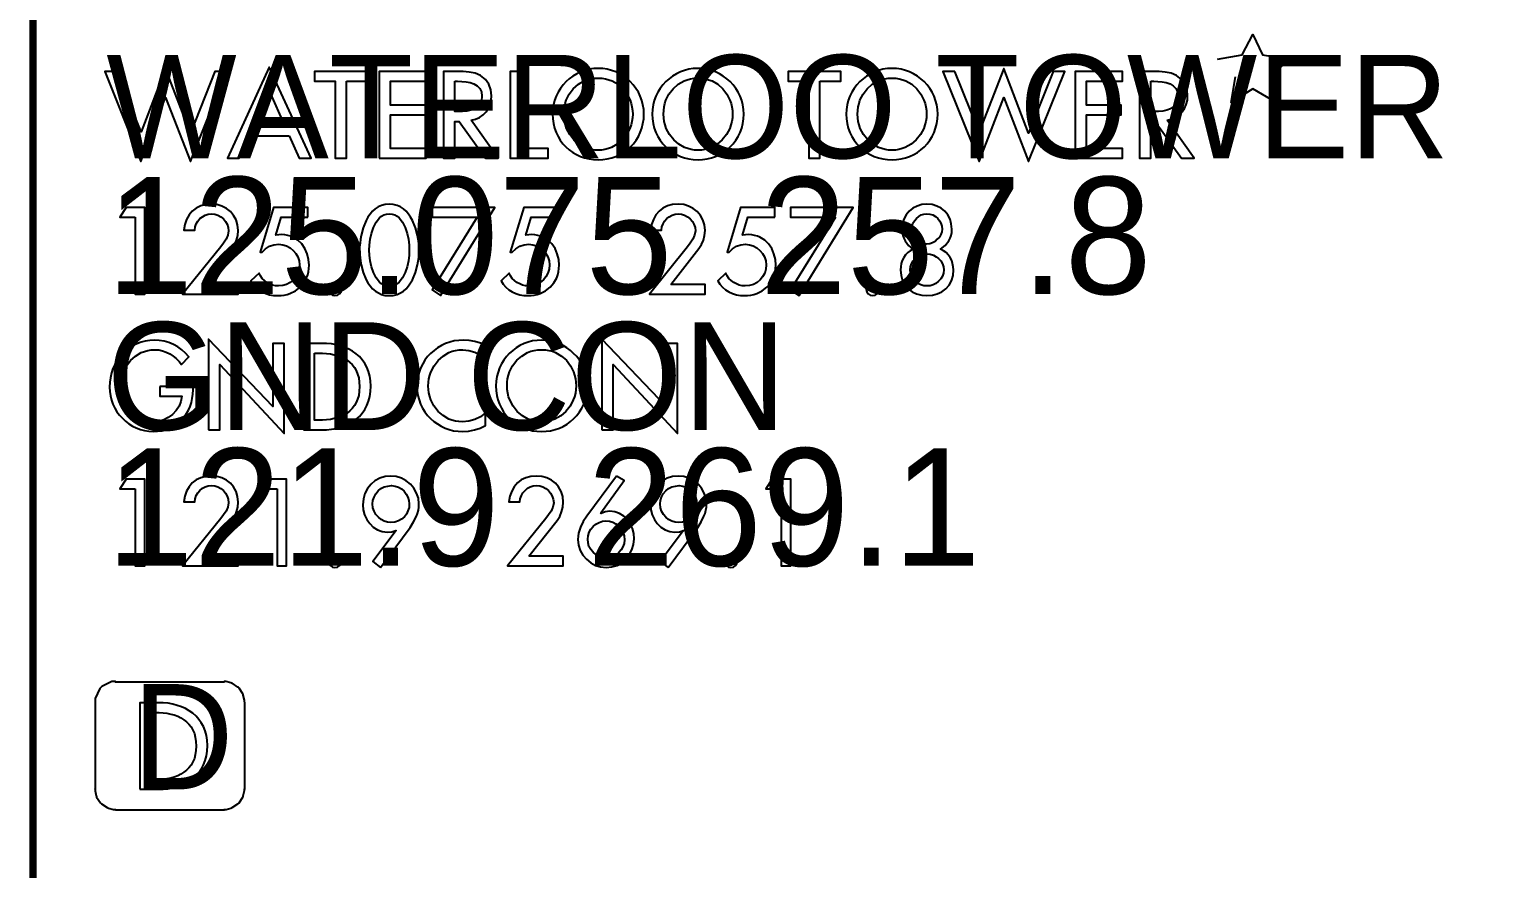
# Model space of a CAD drawing. Extents: x 0.08 to 5.7, y 0.31 to 7.95.
# Drawn here: x 0.25 to 1.329, y 6.77 to 7.387 of the extents above; entities that cross this region are included whole.
import ezdxf

# ---------------------------------------------------------------- set-up
doc = ezdxf.new("R2010")
doc.units = 0
doc.layers.get('0').update_dxf_attribs({"linetype": 'CONTINUOUS'})

msp = doc.modelspace()

# ---------------------------------------------------------------- linework, layer by layer
at = {"color": 0, "const_width": 0.005417}
msp.add_lwpolyline([(0.252929, 7.62446), (5.12706, 7.62446), (5.12706, 0.625543), (0.252929, 0.625543), (0.252929, 7.62446)], dxfattribs=at)
at = {"color": 0}
for points in [[(1.12473, 7.3654), (1.1428, 7.36849), (1.15072, 7.38346), (1.15777, 7.36849), (1.17681, 7.3654), (1.16471, 7.35249), (1.16775, 7.3335), (1.15072, 7.34347), (1.13471, 7.3335), (1.1378, 7.35249)], [(0.314453, 7.35622), (0.305718, 7.35622), (0.332357, 7.29015), (0.350532, 7.33708), (0.368761, 7.29015), (0.3954, 7.35622), (0.386828, 7.35622), (0.368761, 7.31082), (0.350532, 7.35861), (0.332519, 7.31179), (0.314453, 7.35622)], [(0.441515, 7.30903), (0.448893, 7.29249), (0.457519, 7.29249), (0.426812, 7.3596), (0.396104, 7.29249), (0.404731, 7.29249), (0.411947, 7.30903), (0.441515, 7.30903)], [(0.483615, 7.34918), (0.498915, 7.34918), (0.498915, 7.35622), (0.460124, 7.35622), (0.460124, 7.34918), (0.475424, 7.34918), (0.475424, 7.29249), (0.483615, 7.29249), (0.483615, 7.34918)], [(0.50765, 7.29249), (0.542372, 7.29249), (0.542372, 7.29958), (0.51595, 7.29958), (0.51595, 7.32443), (0.541667, 7.32443), (0.541667, 7.33154), (0.51595, 7.33154), (0.51595, 7.34918), (0.542372, 7.34918), (0.542372, 7.35622), (0.50765, 7.35622), (0.50765, 7.29249)], [(0.575304, 7.32042), (0.578614, 7.32124), (0.581543, 7.32249), (0.584147, 7.32433), (0.586372, 7.32656), (0.588217, 7.32915), (0.589464, 7.33208), (0.590115, 7.33513), (0.59044, 7.33849), (0.589844, 7.34278), (0.588325, 7.34694), (0.585829, 7.35053), (0.582357, 7.35335), (0.578342, 7.35499), (0.573893, 7.35585), (0.569444, 7.35622), (0.564996, 7.35622), (0.555012, 7.35622), (0.555012, 7.29249), (0.563314, 7.29249), (0.563314, 7.31961), (0.566678, 7.31961), (0.585829, 7.29249), (0.595269, 7.29249), (0.575304, 7.32042)], [(0.563314, 7.34918), (0.565429, 7.34918), (0.568631, 7.34901), (0.571669, 7.34874), (0.574707, 7.34819), (0.577474, 7.34722), (0.579861, 7.34581), (0.581651, 7.34392), (0.5829, 7.34136), (0.583333, 7.33806), (0.5829, 7.33475), (0.581814, 7.33208), (0.580024, 7.33014), (0.5778, 7.32878), (0.575142, 7.32781), (0.572211, 7.3271), (0.569011, 7.32682), (0.565972, 7.32682), (0.563314, 7.32682), (0.563314, 7.34918)], [(0.612522, 7.35622), (0.604167, 7.35622), (0.604167, 7.29249), (0.631944, 7.29249), (0.631944, 7.29958), (0.612522, 7.29958), (0.612522, 7.35622)], [(0.668892, 7.35861), (0.665582, 7.35846), (0.662218, 7.35792), (0.659017, 7.3571), (0.655979, 7.35596), (0.653049, 7.3546), (0.650282, 7.35292), (0.647624, 7.35097), (0.64529, 7.3489), (0.643067, 7.34651), (0.641114, 7.34392), (0.639324, 7.3411), (0.637912, 7.33822), (0.636828, 7.33501), (0.63596, 7.33182), (0.635417, 7.32844), (0.635254, 7.32497), (0.635417, 7.3214), (0.63596, 7.31793), (0.636828, 7.31456), (0.637912, 7.31153), (0.639324, 7.30849), (0.64095, 7.30572), (0.642904, 7.30317), (0.645128, 7.30083), (0.647515, 7.29878), (0.650119, 7.29682), (0.65294, 7.29514), (0.655817, 7.29372), (0.658908, 7.29275), (0.662218, 7.29194), (0.665419, 7.2915), (0.668892, 7.29124), (0.672364, 7.2915), (0.675564, 7.29194), (0.678874, 7.29275), (0.681967, 7.29372), (0.684842, 7.29514), (0.687662, 7.29682), (0.690267, 7.29878), (0.692654, 7.30083), (0.694879, 7.30317), (0.696832, 7.30572), (0.69846, 7.30849), (0.699869, 7.31153), (0.700956, 7.31456), (0.701824, 7.31793), (0.702365, 7.3214), (0.702474, 7.32497), (0.702365, 7.32844), (0.701824, 7.33182), (0.700956, 7.33501), (0.699869, 7.33822), (0.69846, 7.3411), (0.696669, 7.34392), (0.694715, 7.34651), (0.692492, 7.3489), (0.690158, 7.35097), (0.6875, 7.35292), (0.684733, 7.3546), (0.681803, 7.35596), (0.678765, 7.3571), (0.675564, 7.35792), (0.6722, 7.35846), (0.668892, 7.35861)], [(0.668892, 7.29833), (0.666396, 7.29844), (0.6639, 7.29889), (0.661404, 7.29958), (0.659179, 7.3004), (0.654839, 7.30279), (0.650988, 7.3061), (0.647894, 7.31), (0.645562, 7.31446), (0.644749, 7.31694), (0.644043, 7.31961), (0.643608, 7.32221), (0.643446, 7.32497), (0.643608, 7.32764), (0.644043, 7.33029), (0.644586, 7.33279), (0.6454, 7.33529), (0.647624, 7.33974), (0.650553, 7.34358), (0.654297, 7.34694), (0.658638, 7.34944), (0.660969, 7.35026), (0.663465, 7.35097), (0.666124, 7.3514), (0.668892, 7.35151), (0.671658, 7.3514), (0.674317, 7.35097), (0.676812, 7.35026), (0.679144, 7.34944), (0.683485, 7.34694), (0.687229, 7.34358), (0.690158, 7.33974), (0.692383, 7.33529), (0.693197, 7.33279), (0.693739, 7.33029), (0.694174, 7.32764), (0.694282, 7.32497), (0.694174, 7.32221), (0.693739, 7.31961), (0.693033, 7.31694), (0.692219, 7.31446), (0.689888, 7.31), (0.686794, 7.3061), (0.682943, 7.30279), (0.678603, 7.3004), (0.676378, 7.29958), (0.673882, 7.29889), (0.671386, 7.29844), (0.668892, 7.29833)], [(0.74235, 7.35861), (0.738878, 7.35846), (0.735678, 7.35792), (0.732476, 7.3571), (0.729329, 7.35596), (0.7264, 7.3546), (0.723633, 7.35292), (0.721138, 7.35097), (0.718588, 7.3489), (0.716525, 7.34651), (0.714464, 7.34392), (0.712782, 7.3411), (0.711372, 7.33822), (0.710124, 7.33501), (0.70931, 7.33182), (0.708876, 7.32844), (0.708604, 7.32497), (0.708876, 7.3214), (0.70931, 7.31793), (0.710124, 7.31456), (0.711372, 7.31153), (0.712782, 7.30849), (0.714464, 7.30572), (0.716362, 7.30317), (0.718588, 7.30083), (0.720975, 7.29878), (0.723633, 7.29682), (0.7264, 7.29514), (0.729329, 7.29372), (0.732368, 7.29275), (0.735568, 7.29194), (0.738878, 7.2915), (0.74235, 7.29124), (0.745714, 7.2915), (0.749024, 7.29194), (0.752225, 7.29275), (0.755262, 7.29372), (0.758356, 7.29514), (0.761122, 7.29682), (0.763618, 7.29878), (0.766114, 7.30083), (0.768175, 7.30317), (0.770128, 7.30572), (0.771918, 7.30849), (0.773329, 7.31153), (0.774468, 7.31456), (0.775282, 7.31793), (0.775825, 7.3214), (0.775988, 7.32497), (0.775825, 7.32844), (0.775282, 7.33182), (0.774468, 7.33501), (0.773329, 7.33822), (0.77181, 7.3411), (0.770128, 7.34392), (0.768175, 7.34651), (0.76595, 7.3489), (0.763618, 7.35097), (0.76096, 7.35292), (0.758192, 7.3546), (0.755262, 7.35596), (0.752225, 7.3571), (0.749024, 7.35792), (0.745714, 7.35846), (0.74235, 7.35861)], [(0.74235, 7.29833), (0.739746, 7.29844), (0.737196, 7.29889), (0.734864, 7.29958), (0.732476, 7.3004), (0.72819, 7.30279), (0.724447, 7.3061), (0.721408, 7.31), (0.718912, 7.31446), (0.718044, 7.31694), (0.717503, 7.31961), (0.717068, 7.32221), (0.71696, 7.32497), (0.717068, 7.32764), (0.717339, 7.33029), (0.717936, 7.33279), (0.71875, 7.33529), (0.720975, 7.33974), (0.724012, 7.34358), (0.727756, 7.34694), (0.732096, 7.34944), (0.734429, 7.35026), (0.736925, 7.35097), (0.739583, 7.3514), (0.74235, 7.35151), (0.745008, 7.3514), (0.747612, 7.35097), (0.750162, 7.35026), (0.752658, 7.34944), (0.756944, 7.34694), (0.760579, 7.34358), (0.763618, 7.33974), (0.765842, 7.33529), (0.766656, 7.33279), (0.767199, 7.33029), (0.767632, 7.32764), (0.767796, 7.32497), (0.767632, 7.32221), (0.767199, 7.31961), (0.766547, 7.31694), (0.765679, 7.31446), (0.763346, 7.31), (0.760146, 7.3061), (0.756401, 7.30279), (0.752061, 7.3004), (0.749729, 7.29958), (0.747342, 7.29889), (0.744846, 7.29844), (0.74235, 7.29833)], [(0.832086, 7.34918), (0.847385, 7.34918), (0.847385, 7.35622), (0.808594, 7.35622), (0.808594, 7.34918), (0.823893, 7.34918), (0.823893, 7.29249), (0.832086, 7.29249), (0.832086, 7.34918)], [(0.885146, 7.35861), (0.881674, 7.35846), (0.878472, 7.35792), (0.875271, 7.3571), (0.872071, 7.35596), (0.86914, 7.3546), (0.866374, 7.35292), (0.863878, 7.35097), (0.861382, 7.3489), (0.859321, 7.34651), (0.857206, 7.34392), (0.855578, 7.3411), (0.854167, 7.33822), (0.852919, 7.33501), (0.852106, 7.33182), (0.851671, 7.32844), (0.8514, 7.32497), (0.851671, 7.3214), (0.852106, 7.31793), (0.852919, 7.31456), (0.854167, 7.31153), (0.855578, 7.30849), (0.857206, 7.30572), (0.859158, 7.30317), (0.861382, 7.30083), (0.863769, 7.29878), (0.866374, 7.29682), (0.86914, 7.29514), (0.872071, 7.29372), (0.875162, 7.29275), (0.87831, 7.29194), (0.881674, 7.2915), (0.885146, 7.29124), (0.888456, 7.2915), (0.891818, 7.29194), (0.895019, 7.29275), (0.898058, 7.29372), (0.901096, 7.29514), (0.903863, 7.29682), (0.906413, 7.29878), (0.908908, 7.30083), (0.910969, 7.30317), (0.912924, 7.30572), (0.914714, 7.30849), (0.916124, 7.31153), (0.91721, 7.31456), (0.918078, 7.31793), (0.918619, 7.3214), (0.918728, 7.32497), (0.918619, 7.32844), (0.918078, 7.33182), (0.91721, 7.33501), (0.916124, 7.33822), (0.914606, 7.3411), (0.912924, 7.34392), (0.910969, 7.34651), (0.908746, 7.3489), (0.906413, 7.35097), (0.903754, 7.35292), (0.900988, 7.3546), (0.898058, 7.35596), (0.895019, 7.3571), (0.891818, 7.35792), (0.888456, 7.35846), (0.885146, 7.35861)], [(0.885146, 7.29833), (0.882488, 7.29844), (0.879992, 7.29889), (0.877658, 7.29958), (0.875271, 7.3004), (0.870985, 7.30279), (0.867242, 7.3061), (0.86415, 7.31), (0.861654, 7.31446), (0.86084, 7.31694), (0.860297, 7.31961), (0.859864, 7.32221), (0.8597, 7.32497), (0.859864, 7.32764), (0.860135, 7.33029), (0.86084, 7.33279), (0.861546, 7.33529), (0.863769, 7.33974), (0.866808, 7.34358), (0.870551, 7.34694), (0.874838, 7.34944), (0.877225, 7.35026), (0.879719, 7.35097), (0.882379, 7.3514), (0.885146, 7.35151), (0.887912, 7.3514), (0.890408, 7.35097), (0.893067, 7.35026), (0.8954, 7.34944), (0.89974, 7.34694), (0.903483, 7.34358), (0.906413, 7.33974), (0.908637, 7.33529), (0.909451, 7.33279), (0.909993, 7.33029), (0.910428, 7.32764), (0.910536, 7.32497), (0.910428, 7.32221), (0.909993, 7.31961), (0.909289, 7.31694), (0.908475, 7.31446), (0.906087, 7.31), (0.90294, 7.3061), (0.899143, 7.30279), (0.894857, 7.3004), (0.892524, 7.29958), (0.890136, 7.29889), (0.887642, 7.29844), (0.885146, 7.29833)], [(0.931261, 7.35622), (0.922526, 7.35622), (0.949164, 7.29015), (0.967339, 7.33708), (0.985568, 7.29015), (1.01221, 7.35622), (1.00363, 7.35622), (0.985568, 7.31082), (0.967339, 7.35861), (0.949328, 7.31179), (0.931261, 7.35622)], [(1.02002, 7.29249), (1.05474, 7.29249), (1.05474, 7.29958), (1.02821, 7.29958), (1.02821, 7.32443), (1.05387, 7.32443), (1.05387, 7.33154), (1.02821, 7.33154), (1.02821, 7.34918), (1.05474, 7.34918), (1.05474, 7.35622), (1.02002, 7.35622), (1.02002, 7.29249)], [(1.08751, 7.32042), (1.09082, 7.32124), (1.09391, 7.32249), (1.09641, 7.32433), (1.09863, 7.32656), (1.10042, 7.32915), (1.10167, 7.33208), (1.10248, 7.33513), (1.10265, 7.33849), (1.10221, 7.34278), (1.10053, 7.34694), (1.09804, 7.35053), (1.09456, 7.35335), (1.09055, 7.35499), (1.08626, 7.35585), (1.08165, 7.35622), (1.0772, 7.35622), (1.06722, 7.35622), (1.06722, 7.29249), (1.07557, 7.29249), (1.07557, 7.31961), (1.07888, 7.31961), (1.09804, 7.29249), (1.10748, 7.29249), (1.08751, 7.32042)], [(1.07557, 7.34918), (1.0778, 7.34918), (1.08084, 7.34901), (1.08388, 7.34874), (1.08697, 7.34819), (1.08973, 7.34722), (1.09207, 7.34581), (1.09391, 7.34392), (1.09516, 7.34136), (1.09554, 7.33806), (1.09516, 7.33475), (1.09402, 7.33208), (1.09223, 7.33014), (1.09001, 7.32878), (1.08735, 7.32781), (1.08442, 7.3271), (1.08127, 7.32682), (1.07818, 7.32682), (1.07557, 7.32682), (1.07557, 7.34918)], [(0.438206, 7.31614), (0.415256, 7.31614), (0.426812, 7.34207), (0.438206, 7.31614)], [(0.328179, 7.24918), (0.328179, 7.19249), (0.335286, 7.19249), (0.335286, 7.25624), (0.321397, 7.25624), (0.316949, 7.24918), (0.328179, 7.24918)], [(0.378635, 7.1996), (0.399576, 7.22597), (0.401367, 7.22889), (0.402778, 7.23221), (0.403592, 7.23568), (0.403863, 7.23942), (0.403483, 7.24349), (0.402344, 7.24724), (0.400553, 7.25043), (0.398221, 7.25331), (0.39529, 7.25553), (0.391928, 7.25722), (0.388183, 7.25836), (0.384332, 7.25862), (0.380154, 7.25836), (0.376411, 7.25738), (0.373047, 7.25569), (0.370117, 7.25347), (0.367785, 7.25071), (0.365994, 7.2475), (0.364746, 7.24376), (0.363878, 7.23958), (0.371962, 7.23958), (0.372342, 7.24197), (0.373047, 7.24414), (0.374294, 7.24625), (0.375814, 7.24804), (0.377658, 7.24946), (0.379557, 7.25054), (0.381782, 7.25125), (0.384332, 7.25151), (0.386664, 7.25125), (0.389051, 7.25054), (0.391114, 7.24946), (0.393067, 7.24794), (0.394586, 7.24599), (0.395833, 7.24388), (0.396539, 7.24154), (0.39681, 7.23904), (0.396376, 7.23583), (0.395019, 7.23281), (0.393175, 7.22988), (0.391114, 7.22737), (0.363064, 7.19249), (0.403863, 7.19249), (0.403863, 7.1996), (0.378635, 7.1996)], [(0.455296, 7.24918), (0.455296, 7.25624), (0.430012, 7.25624), (0.420139, 7.22347), (0.421658, 7.22347), (0.424154, 7.22586), (0.427083, 7.22765), (0.430285, 7.22874), (0.433757, 7.22917), (0.436686, 7.22874), (0.439561, 7.22792), (0.442219, 7.22651), (0.444444, 7.22461), (0.446397, 7.22239), (0.447754, 7.21983), (0.448731, 7.21696), (0.449001, 7.21403), (0.448731, 7.21083), (0.447754, 7.2079), (0.446397, 7.20529), (0.444607, 7.20307), (0.442219, 7.20111), (0.439561, 7.1996), (0.436686, 7.19874), (0.433485, 7.19846), (0.431369, 7.19863), (0.429144, 7.19917), (0.427083, 7.19997), (0.425022, 7.20111), (0.423178, 7.20247), (0.42155, 7.20404), (0.420301, 7.20583), (0.419325, 7.2079), (0.413357, 7.20221), (0.414985, 7.19987), (0.416938, 7.19764), (0.419163, 7.19569), (0.42155, 7.19417), (0.424317, 7.19293), (0.427083, 7.19206), (0.430012, 7.19151), (0.432943, 7.1914), (0.435439, 7.1914), (0.437662, 7.19168), (0.439996, 7.19222), (0.442057, 7.19293), (0.446126, 7.19488), (0.449436, 7.19749), (0.452203, 7.20068), (0.454318, 7.20458), (0.455132, 7.20665), (0.455675, 7.20888), (0.455946, 7.21126), (0.456108, 7.21376), (0.455675, 7.21804), (0.454699, 7.22222), (0.453071, 7.22597), (0.450683, 7.22944), (0.447917, 7.23221), (0.444444, 7.23432), (0.442492, 7.23514), (0.440539, 7.23568), (0.438314, 7.23611), (0.436089, 7.23628), (0.431532, 7.23594), (0.435547, 7.24918), (0.455296, 7.24918)], [(0.515136, 7.1914), (0.518067, 7.19151), (0.520833, 7.19222), (0.523329, 7.19336), (0.525553, 7.19472), (0.527507, 7.1964), (0.529297, 7.19846), (0.530817, 7.20068), (0.532226, 7.20307), (0.534451, 7.2085), (0.535807, 7.21403), (0.536404, 7.21679), (0.536783, 7.21957), (0.536947, 7.22222), (0.536947, 7.22487), (0.536947, 7.22737), (0.536783, 7.22999), (0.536404, 7.23292), (0.535969, 7.23568), (0.534451, 7.24138), (0.532226, 7.24669), (0.530817, 7.24918), (0.529297, 7.25142), (0.527507, 7.25347), (0.525553, 7.25526), (0.523329, 7.25667), (0.520833, 7.25776), (0.518067, 7.25846), (0.515136, 7.25862), (0.512207, 7.25846), (0.50944, 7.25776), (0.506944, 7.25667), (0.504719, 7.25526), (0.502767, 7.25347), (0.500976, 7.25142), (0.499457, 7.24918), (0.498047, 7.24669), (0.495822, 7.24138), (0.494467, 7.23568), (0.493869, 7.23292), (0.493599, 7.22999), (0.493326, 7.22737), (0.493326, 7.22487), (0.493326, 7.22222), (0.493599, 7.21957), (0.493869, 7.21679), (0.494467, 7.21403), (0.495822, 7.2085), (0.498047, 7.20307), (0.499457, 7.20068), (0.500976, 7.19846), (0.502767, 7.1964), (0.504883, 7.19472), (0.507107, 7.19336), (0.50944, 7.19222), (0.512207, 7.19151), (0.515136, 7.1914)], [(0.579699, 7.24918), (0.546658, 7.19569), (0.552789, 7.1914), (0.592774, 7.25624), (0.546658, 7.25624), (0.546658, 7.24918), (0.579699, 7.24918)], [(0.639324, 7.24918), (0.639324, 7.25624), (0.61415, 7.25624), (0.604167, 7.22347), (0.605686, 7.22347), (0.608182, 7.22586), (0.611111, 7.22765), (0.614312, 7.22874), (0.617785, 7.22917), (0.620822, 7.22874), (0.623589, 7.22792), (0.626247, 7.22651), (0.628472, 7.22461), (0.630425, 7.22239), (0.631782, 7.21983), (0.632758, 7.21696), (0.633029, 7.21403), (0.632758, 7.21083), (0.631782, 7.2079), (0.630425, 7.20529), (0.628635, 7.20307), (0.626247, 7.20111), (0.623589, 7.1996), (0.620714, 7.19874), (0.617622, 7.19846), (0.615397, 7.19863), (0.613172, 7.19917), (0.611111, 7.19997), (0.60905, 7.20111), (0.607206, 7.20247), (0.605578, 7.20404), (0.604329, 7.20583), (0.603353, 7.2079), (0.597385, 7.20221), (0.599012, 7.19987), (0.600965, 7.19764), (0.60319, 7.19569), (0.605686, 7.19417), (0.608344, 7.19293), (0.611111, 7.19206), (0.61404, 7.19151), (0.616971, 7.1914), (0.619467, 7.1914), (0.621799, 7.19168), (0.624024, 7.19222), (0.626085, 7.19293), (0.630154, 7.19488), (0.633464, 7.19749), (0.636231, 7.20068), (0.638346, 7.20458), (0.63916, 7.20665), (0.639703, 7.20888), (0.639974, 7.21126), (0.640136, 7.21376), (0.639865, 7.21804), (0.638726, 7.22222), (0.637099, 7.22597), (0.634874, 7.22944), (0.631944, 7.23221), (0.628472, 7.23432), (0.626519, 7.23514), (0.624567, 7.23568), (0.622342, 7.23611), (0.620117, 7.23628), (0.615668, 7.23594), (0.619575, 7.24918), (0.639324, 7.24918)], [(0.722222, 7.1996), (0.743056, 7.22597), (0.744846, 7.22889), (0.746257, 7.23221), (0.747233, 7.23568), (0.747504, 7.23942), (0.747071, 7.24349), (0.745985, 7.24724), (0.74414, 7.25043), (0.741644, 7.25331), (0.738769, 7.25553), (0.735406, 7.25722), (0.731825, 7.25836), (0.727756, 7.25862), (0.723633, 7.25836), (0.719835, 7.25738), (0.716525, 7.25569), (0.713758, 7.25347), (0.711372, 7.25071), (0.709581, 7.2475), (0.708171, 7.24376), (0.707519, 7.23958), (0.71544, 7.23958), (0.715821, 7.24197), (0.716689, 7.24414), (0.717774, 7.24625), (0.719293, 7.24804), (0.721138, 7.24946), (0.723199, 7.25054), (0.725424, 7.25125), (0.727756, 7.25151), (0.730251, 7.25125), (0.732476, 7.25054), (0.7347, 7.24946), (0.736546, 7.24794), (0.738172, 7.24599), (0.739312, 7.24388), (0.740126, 7.24154), (0.740397, 7.23904), (0.739854, 7.23583), (0.738499, 7.23281), (0.736654, 7.22988), (0.7347, 7.22737), (0.706651, 7.19249), (0.747504, 7.19249), (0.747504, 7.1996), (0.722222, 7.1996)], [(0.798774, 7.24918), (0.798774, 7.25624), (0.7736, 7.25624), (0.763726, 7.22347), (0.7653, 7.22347), (0.767632, 7.22586), (0.770562, 7.22765), (0.773872, 7.22874), (0.777235, 7.22917), (0.780274, 7.22874), (0.78304, 7.22792), (0.785699, 7.22651), (0.787924, 7.22461), (0.789876, 7.22239), (0.791233, 7.21983), (0.79221, 7.21696), (0.792481, 7.21403), (0.79221, 7.21083), (0.791396, 7.2079), (0.789876, 7.20529), (0.788032, 7.20307), (0.785807, 7.20111), (0.783203, 7.1996), (0.780274, 7.19874), (0.777072, 7.19846), (0.774849, 7.19863), (0.772624, 7.19917), (0.770562, 7.19997), (0.768608, 7.20111), (0.766656, 7.20247), (0.765136, 7.20404), (0.763726, 7.20583), (0.762912, 7.2079), (0.756944, 7.20221), (0.758464, 7.19987), (0.760417, 7.19764), (0.762642, 7.19569), (0.765136, 7.19417), (0.767796, 7.19293), (0.770562, 7.19206), (0.773492, 7.19151), (0.776531, 7.1914), (0.778862, 7.1914), (0.78125, 7.19168), (0.783475, 7.19222), (0.785699, 7.19293), (0.789606, 7.19488), (0.792914, 7.19749), (0.795844, 7.20068), (0.797906, 7.20458), (0.798611, 7.20665), (0.799154, 7.20888), (0.799425, 7.21126), (0.799588, 7.21376), (0.799317, 7.21804), (0.798178, 7.22222), (0.79655, 7.22597), (0.794325, 7.22944), (0.791396, 7.23221), (0.787924, 7.23432), (0.786133, 7.23514), (0.784017, 7.23568), (0.781956, 7.23611), (0.779568, 7.23628), (0.775119, 7.23594), (0.779025, 7.24918), (0.798774, 7.24918)], [(0.843479, 7.24918), (0.810439, 7.19569), (0.816678, 7.1914), (0.856554, 7.25624), (0.810439, 7.25624), (0.810439, 7.24918), (0.843479, 7.24918)], [(0.891385, 7.21029), (0.891818, 7.20611), (0.892904, 7.20236), (0.894749, 7.19917), (0.897081, 7.1964), (0.899849, 7.19417), (0.903213, 7.19265), (0.906956, 7.19168), (0.910807, 7.1914), (0.914876, 7.19168), (0.918457, 7.19265), (0.921821, 7.19417), (0.924696, 7.1964), (0.927083, 7.19917), (0.928874, 7.20236), (0.930012, 7.20611), (0.930285, 7.21029), (0.930122, 7.21263), (0.929742, 7.21511), (0.929036, 7.21733), (0.927897, 7.21946), (0.92654, 7.2214), (0.925022, 7.22304), (0.923068, 7.22444), (0.920844, 7.22553), (0.924317, 7.22819), (0.926921, 7.23167), (0.927897, 7.23361), (0.928603, 7.23568), (0.929036, 7.2379), (0.929144, 7.24029), (0.928765, 7.24414), (0.927789, 7.24761), (0.926107, 7.25082), (0.923882, 7.25347), (0.921224, 7.25569), (0.918186, 7.25722), (0.914714, 7.25836), (0.910807, 7.25862), (0.907064, 7.25836), (0.903592, 7.25722), (0.90039, 7.25569), (0.897786, 7.25347), (0.895562, 7.25082), (0.893881, 7.24761), (0.892904, 7.24414), (0.892524, 7.24029), (0.892632, 7.2379), (0.893067, 7.23568), (0.893772, 7.23361), (0.894749, 7.23167), (0.897244, 7.22819), (0.900553, 7.22553), (0.898492, 7.22444), (0.896647, 7.22304), (0.895019, 7.2214), (0.893772, 7.21946), (0.892632, 7.21733), (0.891928, 7.21511), (0.891547, 7.21263), (0.891385, 7.21029)], [(0.515136, 7.25151), (0.517199, 7.25142), (0.519151, 7.25082), (0.520833, 7.24983), (0.522353, 7.24858), (0.524849, 7.24544), (0.526801, 7.24154), (0.528321, 7.23719), (0.529297, 7.23281), (0.529731, 7.22862), (0.529839, 7.22487), (0.529731, 7.22125), (0.529297, 7.21696), (0.528321, 7.21263), (0.526801, 7.20833), (0.524849, 7.20443), (0.522353, 7.20122), (0.520833, 7.20014), (0.519151, 7.19917), (0.517199, 7.19863), (0.515136, 7.19846), (0.513075, 7.19863), (0.511231, 7.19917), (0.50944, 7.20014), (0.507921, 7.20122), (0.505425, 7.20443), (0.503472, 7.20833), (0.502061, 7.21263), (0.501085, 7.21696), (0.500543, 7.22125), (0.500435, 7.22487), (0.500543, 7.22862), (0.501085, 7.23281), (0.502061, 7.23719), (0.503472, 7.24154), (0.505425, 7.24544), (0.507921, 7.24858), (0.50944, 7.24983), (0.511231, 7.25082), (0.513075, 7.25142), (0.515136, 7.25151)], [(0.910807, 7.25151), (0.913032, 7.25142), (0.915147, 7.25071), (0.917101, 7.24957), (0.918728, 7.24821), (0.920139, 7.24653), (0.921115, 7.24474), (0.921821, 7.24251), (0.922092, 7.24029), (0.921821, 7.23833), (0.921115, 7.23628), (0.919976, 7.23443), (0.918457, 7.23281), (0.916829, 7.23122), (0.914876, 7.23014), (0.912924, 7.22944), (0.910807, 7.22917), (0.908746, 7.22944), (0.906793, 7.23014), (0.904839, 7.23122), (0.903213, 7.23281), (0.901693, 7.23443), (0.900553, 7.23628), (0.899849, 7.23833), (0.899576, 7.24029), (0.899849, 7.24251), (0.900553, 7.24474), (0.901693, 7.24653), (0.903049, 7.24821), (0.904731, 7.24957), (0.906521, 7.25071), (0.908637, 7.25142), (0.910807, 7.25151)], [(0.910807, 7.22206), (0.913194, 7.22179), (0.915582, 7.22114), (0.917643, 7.22), (0.919433, 7.21858), (0.920953, 7.21696), (0.9222, 7.21485), (0.922906, 7.21263), (0.923178, 7.21029), (0.922906, 7.2079), (0.9222, 7.20568), (0.920953, 7.20378), (0.919433, 7.20193), (0.917481, 7.20042), (0.915419, 7.19933), (0.913194, 7.19863), (0.910807, 7.19846), (0.908475, 7.19863), (0.90625, 7.19933), (0.904189, 7.20042), (0.902235, 7.20193), (0.900717, 7.20378), (0.899468, 7.20568), (0.898762, 7.2079), (0.898492, 7.21029), (0.898762, 7.21263), (0.899468, 7.21485), (0.900717, 7.21696), (0.902235, 7.21858), (0.904025, 7.22), (0.90625, 7.22114), (0.908475, 7.22179), (0.910807, 7.22206)], [(0.475151, 7.20085), (0.473307, 7.20042), (0.471789, 7.19933), (0.470811, 7.19775), (0.470432, 7.19596), (0.470811, 7.19417), (0.471789, 7.19265), (0.473307, 7.19168), (0.475151, 7.1914), (0.477106, 7.19168), (0.478461, 7.19265), (0.479601, 7.19417), (0.479872, 7.19596), (0.479601, 7.19775), (0.478461, 7.19933), (0.477106, 7.20042), (0.475151, 7.20085)], [(0.870822, 7.20085), (0.869032, 7.20042), (0.867512, 7.19933), (0.866536, 7.19775), (0.866103, 7.19596), (0.866536, 7.19417), (0.867512, 7.19265), (0.869032, 7.19168), (0.870822, 7.1914), (0.872612, 7.19168), (0.874186, 7.19265), (0.875271, 7.19417), (0.875543, 7.19596), (0.875271, 7.19775), (0.874186, 7.19933), (0.872612, 7.20042), (0.870822, 7.20085)], [(0.346246, 7.12446), (0.346246, 7.11735), (0.362358, 7.11735), (0.361817, 7.1135), (0.360406, 7.11003), (0.358344, 7.10682), (0.355686, 7.104), (0.352485, 7.10167), (0.349175, 7.09988), (0.34554, 7.09874), (0.341797, 7.09847), (0.339301, 7.09864), (0.336968, 7.09901), (0.334581, 7.09972), (0.332357, 7.10053), (0.328179, 7.10308), (0.324599, 7.10639), (0.321669, 7.11029), (0.319444, 7.11458), (0.318033, 7.11931), (0.317492, 7.12429), (0.317654, 7.12706), (0.318033, 7.12972), (0.318631, 7.13238), (0.319444, 7.13487), (0.321669, 7.1396), (0.324707, 7.14361), (0.32845, 7.14692), (0.332628, 7.14947), (0.335015, 7.15028), (0.337349, 7.15099), (0.340007, 7.15136), (0.342503, 7.15153), (0.345432, 7.15136), (0.348199, 7.15082), (0.350965, 7.14985), (0.353624, 7.1486), (0.356119, 7.14692), (0.358344, 7.14512), (0.360406, 7.1429), (0.362196, 7.14057), (0.367512, 7.14626), (0.365126, 7.14903), (0.362358, 7.15153), (0.359429, 7.15375), (0.356228, 7.15543), (0.352919, 7.15679), (0.349447, 7.15793), (0.345811, 7.15847), (0.342231, 7.15864), (0.338867, 7.15847), (0.335558, 7.15793), (0.332519, 7.15707), (0.329428, 7.15597), (0.326551, 7.15457), (0.323893, 7.15278), (0.321235, 7.15082), (0.319011, 7.1486), (0.316786, 7.14611), (0.314887, 7.14344), (0.313206, 7.14057), (0.311794, 7.13764), (0.31071, 7.13444), (0.309842, 7.13097), (0.309462, 7.12765), (0.309299, 7.12403), (0.309462, 7.12071), (0.309842, 7.11762), (0.31071, 7.11442), (0.311794, 7.11154), (0.313206, 7.10861), (0.314725, 7.10596), (0.316678, 7.10346), (0.318739, 7.10113), (0.320964, 7.09901), (0.32346, 7.09706), (0.326118, 7.09543), (0.328885, 7.09403), (0.331922, 7.09278), (0.335015, 7.09207), (0.338053, 7.09153), (0.341363, 7.09136), (0.344564, 7.09153), (0.347657, 7.09196), (0.350532, 7.09267), (0.353353, 7.09358), (0.355957, 7.09483), (0.358344, 7.0964), (0.360568, 7.09819), (0.362631, 7.10015), (0.364421, 7.10221), (0.365994, 7.1046), (0.36735, 7.1071), (0.368599, 7.10986), (0.369467, 7.11263), (0.370117, 7.11567), (0.370551, 7.11876), (0.370714, 7.12196), (0.370714, 7.12446), (0.346246, 7.12446)], [(0.382107, 7.0925), (0.390408, 7.0925), (0.390408, 7.14057), (0.437662, 7.08985), (0.437662, 7.15625), (0.429471, 7.15625), (0.429471, 7.10969), (0.382107, 7.15929), (0.382107, 7.0925)], [(0.451932, 7.0925), (0.465115, 7.0925), (0.468912, 7.09267), (0.472493, 7.09304), (0.475965, 7.09358), (0.479329, 7.09446), (0.482476, 7.09554), (0.485568, 7.09694), (0.488336, 7.09864), (0.490831, 7.10042), (0.493218, 7.10249), (0.495281, 7.10487), (0.497071, 7.10747), (0.498589, 7.1104), (0.499838, 7.11361), (0.500814, 7.11708), (0.501411, 7.12082), (0.501519, 7.12472), (0.501411, 7.12864), (0.500814, 7.13222), (0.499838, 7.13558), (0.498589, 7.13872), (0.497071, 7.14154), (0.495281, 7.14415), (0.493218, 7.14654), (0.490831, 7.1486), (0.488172, 7.15039), (0.485406, 7.15196), (0.482476, 7.15332), (0.479329, 7.15446), (0.475965, 7.15528), (0.472657, 7.15582), (0.469021, 7.15608), (0.46544, 7.15625), (0.451932, 7.15625), (0.451932, 7.0925)], [(0.585992, 7.15446), (0.582249, 7.15642), (0.578179, 7.15767), (0.574001, 7.15847), (0.569879, 7.15864), (0.566407, 7.15847), (0.562935, 7.15804), (0.559733, 7.15722), (0.556532, 7.15608), (0.553494, 7.15474), (0.550672, 7.15306), (0.548068, 7.1511), (0.545574, 7.14887), (0.543349, 7.14654), (0.541396, 7.14388), (0.539714, 7.14111), (0.538194, 7.13807), (0.53711, 7.13499), (0.536242, 7.13167), (0.535699, 7.12819), (0.535536, 7.12472), (0.535699, 7.1211), (0.536242, 7.11778), (0.53711, 7.11458), (0.538194, 7.11154), (0.539606, 7.10861), (0.541396, 7.10585), (0.543349, 7.10319), (0.545574, 7.10097), (0.547906, 7.09874), (0.550564, 7.09694), (0.553331, 7.09526), (0.556261, 7.09392), (0.559299, 7.09278), (0.5625, 7.09196), (0.56581, 7.09153), (0.569174, 7.09136), (0.57346, 7.09169), (0.577908, 7.0925), (0.582086, 7.09392), (0.585992, 7.09571), (0.585992, 7.10514), (0.582249, 7.10221), (0.578071, 7.10015), (0.573622, 7.0989), (0.568901, 7.09847), (0.566243, 7.09864), (0.563747, 7.09901), (0.561253, 7.09961), (0.559028, 7.10053), (0.554742, 7.10308), (0.550999, 7.10622), (0.547906, 7.11029), (0.545682, 7.11475), (0.544868, 7.11724), (0.544325, 7.11974), (0.543892, 7.12224), (0.543728, 7.12483), (0.543892, 7.12765), (0.544325, 7.13015), (0.544868, 7.13276), (0.545682, 7.13514), (0.548068, 7.13971), (0.551107, 7.14361), (0.554742, 7.14692), (0.559028, 7.14947), (0.561415, 7.15039), (0.563911, 7.15099), (0.566515, 7.15136), (0.569174, 7.15153), (0.573622, 7.1511), (0.578071, 7.14985), (0.582357, 7.14789), (0.585992, 7.14512), (0.585992, 7.15446)], [(0.627225, 7.15864), (0.623915, 7.15847), (0.620551, 7.15804), (0.61735, 7.15722), (0.614312, 7.15608), (0.611274, 7.15457), (0.608453, 7.15294), (0.605957, 7.1511), (0.603461, 7.14887), (0.6014, 7.14654), (0.599447, 7.14388), (0.597657, 7.14111), (0.596246, 7.13818), (0.595161, 7.13514), (0.594185, 7.13178), (0.59375, 7.12847), (0.593479, 7.125), (0.59375, 7.12136), (0.594185, 7.11789), (0.594997, 7.11458), (0.596246, 7.11154), (0.597657, 7.10846), (0.599283, 7.10585), (0.601238, 7.10319), (0.603461, 7.10086), (0.605849, 7.09874), (0.608453, 7.09679), (0.611274, 7.09517), (0.61415, 7.09392), (0.617242, 7.09278), (0.620443, 7.09196), (0.623753, 7.09153), (0.627225, 7.09136), (0.630533, 7.09153), (0.633897, 7.09196), (0.637099, 7.09278), (0.6403, 7.09392), (0.643175, 7.09517), (0.645996, 7.09679), (0.648492, 7.09874), (0.650988, 7.10086), (0.653049, 7.10319), (0.655003, 7.10585), (0.656793, 7.10846), (0.658203, 7.11154), (0.659289, 7.11458), (0.660157, 7.11789), (0.660699, 7.12136), (0.660807, 7.125), (0.660699, 7.12847), (0.660157, 7.13178), (0.659289, 7.13514), (0.658203, 7.13818), (0.656685, 7.14111), (0.655003, 7.14388), (0.653049, 7.14654), (0.650825, 7.14887), (0.648492, 7.1511), (0.645833, 7.15294), (0.643067, 7.15457), (0.640136, 7.15608), (0.637099, 7.15722), (0.633897, 7.15804), (0.630533, 7.15847), (0.627225, 7.15864)], [(0.671658, 7.0925), (0.680012, 7.0925), (0.680012, 7.14057), (0.727214, 7.08985), (0.727214, 7.15625), (0.718912, 7.15625), (0.718912, 7.10969), (0.671658, 7.15929), (0.671658, 7.0925)], [(0.460124, 7.14914), (0.46289, 7.14914), (0.465983, 7.14914), (0.468912, 7.14887), (0.471789, 7.14849), (0.47461, 7.14789), (0.477214, 7.14725), (0.47971, 7.14626), (0.482096, 7.14512), (0.484158, 7.14388), (0.486111, 7.14219), (0.487901, 7.14057), (0.489421, 7.13846), (0.490831, 7.13624), (0.491808, 7.13362), (0.492622, 7.13086), (0.493056, 7.12776), (0.493218, 7.12446), (0.493056, 7.1211), (0.492622, 7.11789), (0.491808, 7.11513), (0.490831, 7.11263), (0.489421, 7.1104), (0.487901, 7.10835), (0.486111, 7.10656), (0.484158, 7.10499), (0.482096, 7.10362), (0.47971, 7.10249), (0.477214, 7.10151), (0.47461, 7.10086), (0.471789, 7.10026), (0.468912, 7.09988), (0.465983, 7.09972), (0.46289, 7.09961), (0.460124, 7.09961), (0.460124, 7.14914)], [(0.627225, 7.09847), (0.624567, 7.09864), (0.622233, 7.0989), (0.619738, 7.09961), (0.61735, 7.10042), (0.613064, 7.10292), (0.609321, 7.10612), (0.606228, 7.11003), (0.603896, 7.11458), (0.602919, 7.11697), (0.602376, 7.11957), (0.601942, 7.12224), (0.601779, 7.125), (0.601942, 7.12765), (0.602214, 7.13026), (0.602919, 7.13276), (0.603624, 7.13525), (0.605849, 7.13971), (0.608886, 7.14378), (0.612631, 7.14692), (0.616971, 7.14947), (0.619303, 7.15039), (0.621799, 7.15099), (0.624457, 7.15136), (0.627225, 7.15153), (0.629992, 7.15136), (0.63265, 7.15099), (0.635146, 7.15039), (0.637478, 7.14947), (0.641818, 7.14692), (0.645562, 7.14378), (0.648492, 7.13971), (0.650717, 7.13525), (0.651531, 7.13276), (0.652072, 7.13026), (0.652507, 7.12765), (0.652615, 7.125), (0.652507, 7.12224), (0.652072, 7.11957), (0.651367, 7.11697), (0.650553, 7.11458), (0.648221, 7.11003), (0.645019, 7.10612), (0.641276, 7.10292), (0.636936, 7.10042), (0.634711, 7.09961), (0.632215, 7.0989), (0.629719, 7.09864), (0.627225, 7.09847)], [(0.378635, 6.99957), (0.399576, 7.02599), (0.401367, 7.02886), (0.402778, 7.03222), (0.403592, 7.03581), (0.403863, 7.03944), (0.403483, 7.04346), (0.402344, 7.04719), (0.400553, 7.05057), (0.398221, 7.05333), (0.39529, 7.05556), (0.391928, 7.05724), (0.388183, 7.05832), (0.384332, 7.0586), (0.380154, 7.05832), (0.376411, 7.05735), (0.373047, 7.05572), (0.370117, 7.0535), (0.367785, 7.05067), (0.365994, 7.04753), (0.364746, 7.04372), (0.363878, 7.03961), (0.371962, 7.03961), (0.372342, 7.04194), (0.373047, 7.04432), (0.374294, 7.04622), (0.375814, 7.04807), (0.377658, 7.04958), (0.379557, 7.05067), (0.381782, 7.05138), (0.384332, 7.05154), (0.386664, 7.05138), (0.389051, 7.05057), (0.391114, 7.04943), (0.393067, 7.0479), (0.394586, 7.04611), (0.395833, 7.04389), (0.396539, 7.0415), (0.39681, 7.03901), (0.396376, 7.03581), (0.395019, 7.03276), (0.393175, 7.03), (0.391114, 7.02735), (0.363064, 6.99251), (0.403863, 6.99251), (0.403863, 6.99957), (0.378635, 6.99957)], [(0.508735, 6.99137), (0.530544, 7.02083), (0.53304, 7.02485), (0.535157, 7.02903), (0.535807, 7.03108), (0.536512, 7.03347), (0.536783, 7.03569), (0.536947, 7.03803), (0.536512, 7.04221), (0.535265, 7.04611), (0.533311, 7.04958), (0.530817, 7.05263), (0.527615, 7.05512), (0.524143, 7.05707), (0.52029, 7.05821), (0.516276, 7.0586), (0.512099, 7.05821), (0.508192, 7.05707), (0.504557, 7.05512), (0.501682, 7.05251), (0.499186, 7.04943), (0.497233, 7.04585), (0.496094, 7.04183), (0.495714, 7.03749), (0.495985, 7.03364), (0.496962, 7.03), (0.498589, 7.02653), (0.500706, 7.0236), (0.50331, 7.021), (0.506401, 7.01904), (0.509874, 7.01779), (0.513726, 7.01736), (0.516928, 7.01764), (0.519857, 7.01861), (0.520128, 7.01844), (0.503039, 6.99582), (0.508735, 6.99137)], [(0.617893, 6.99957), (0.638726, 7.02599), (0.640571, 7.02886), (0.641928, 7.03222), (0.642796, 7.03581), (0.643175, 7.03944), (0.642796, 7.04346), (0.641547, 7.04719), (0.639703, 7.05057), (0.637369, 7.05333), (0.63444, 7.05556), (0.631131, 7.05724), (0.627496, 7.05832), (0.623481, 7.0586), (0.619303, 7.05832), (0.61556, 7.05735), (0.612196, 7.05572), (0.609429, 7.0535), (0.607096, 7.05067), (0.605251, 7.04753), (0.603896, 7.04372), (0.60319, 7.03961), (0.611111, 7.03961), (0.611546, 7.04194), (0.612358, 7.04432), (0.613499, 7.04622), (0.615018, 7.04807), (0.616808, 7.04958), (0.618869, 7.05067), (0.621094, 7.05138), (0.623481, 7.05154), (0.625976, 7.05138), (0.628201, 7.05057), (0.630425, 7.04943), (0.632215, 7.0479), (0.633897, 7.04611), (0.634983, 7.04389), (0.635851, 7.0415), (0.636122, 7.03901), (0.635579, 7.03581), (0.634169, 7.03276), (0.632379, 7.03), (0.630425, 7.02735), (0.602214, 6.99251), (0.643175, 6.99251), (0.643175, 6.99957), (0.617893, 6.99957)], [(0.682238, 7.0586), (0.660428, 7.02903), (0.657932, 7.02512), (0.655817, 7.021), (0.655165, 7.01888), (0.65446, 7.01665), (0.654025, 7.01432), (0.653862, 7.01193), (0.65446, 7.00776), (0.655707, 7.0039), (0.657661, 7.00043), (0.660157, 6.99735), (0.663357, 6.99485), (0.666829, 6.99289), (0.670682, 6.99181), (0.674696, 6.99137), (0.678874, 6.99181), (0.682781, 6.99289), (0.686415, 6.99485), (0.68929, 6.9975), (0.691786, 7.00054), (0.693739, 7.00418), (0.694879, 7.00819), (0.695258, 7.01247), (0.694988, 7.01639), (0.694011, 7.02001), (0.692383, 7.02349), (0.690267, 7.02653), (0.687662, 7.02903), (0.684571, 7.03097), (0.681099, 7.03222), (0.677354, 7.03267), (0.674046, 7.03222), (0.671115, 7.03108), (0.670844, 7.03142), (0.687935, 7.05528), (0.682238, 7.0586)], [(0.720432, 6.99137), (0.742242, 7.02083), (0.744738, 7.02485), (0.74669, 7.02903), (0.747504, 7.03108), (0.748047, 7.03347), (0.748481, 7.03569), (0.748589, 7.03803), (0.74821, 7.04221), (0.746962, 7.04611), (0.745008, 7.04958), (0.74235, 7.05263), (0.739312, 7.05512), (0.73584, 7.05707), (0.731933, 7.05821), (0.727919, 7.0586), (0.723633, 7.05821), (0.719726, 7.05707), (0.716254, 7.05512), (0.713217, 7.05251), (0.710721, 7.04943), (0.708876, 7.04585), (0.707628, 7.04183), (0.707357, 7.03749), (0.707628, 7.03364), (0.708604, 7.03), (0.710286, 7.02653), (0.712349, 7.0236), (0.715007, 7.021), (0.718044, 7.01904), (0.721517, 7.01779), (0.725261, 7.01736), (0.728624, 7.01764), (0.731554, 7.01861), (0.731662, 7.01844), (0.714572, 6.99582), (0.720432, 6.99137)], [(0.328179, 7.04915), (0.328179, 6.99251), (0.335286, 6.99251), (0.335286, 7.05626), (0.321397, 7.05626), (0.316949, 7.04915), (0.328179, 7.04915)], [(0.432508, 7.04915), (0.432508, 6.99251), (0.439561, 6.99251), (0.439561, 7.05626), (0.425672, 7.05626), (0.421386, 7.04915), (0.432508, 7.04915)], [(0.516385, 7.02447), (0.513889, 7.02474), (0.511393, 7.02539), (0.509169, 7.02669), (0.507107, 7.02832), (0.505262, 7.03028), (0.503907, 7.03267), (0.503039, 7.03515), (0.502767, 7.03803), (0.503039, 7.04069), (0.503907, 7.04318), (0.505154, 7.04557), (0.506944, 7.04764), (0.509006, 7.04932), (0.511393, 7.05057), (0.514051, 7.05126), (0.516818, 7.05154), (0.519422, 7.05126), (0.52181, 7.0504), (0.524035, 7.04915), (0.525988, 7.04736), (0.527615, 7.04531), (0.528862, 7.04308), (0.529568, 7.04058), (0.529839, 7.03803), (0.529731, 7.03543), (0.528862, 7.03293), (0.527778, 7.03054), (0.526258, 7.0286), (0.524143, 7.02681), (0.521918, 7.02556), (0.519314, 7.02474), (0.516385, 7.02447)], [(0.727919, 7.02447), (0.725424, 7.02474), (0.723036, 7.02539), (0.720703, 7.02669), (0.71875, 7.02832), (0.71696, 7.03028), (0.715549, 7.03267), (0.714735, 7.03515), (0.714464, 7.03803), (0.714735, 7.04069), (0.715549, 7.04318), (0.716797, 7.04557), (0.718588, 7.04764), (0.720703, 7.04932), (0.723036, 7.05057), (0.725694, 7.05126), (0.728461, 7.05154), (0.731119, 7.05126), (0.733453, 7.0504), (0.735678, 7.04915), (0.737631, 7.04736), (0.739312, 7.04531), (0.74056, 7.04308), (0.741265, 7.04058), (0.741536, 7.03803), (0.741265, 7.03543), (0.74056, 7.03293), (0.739421, 7.03054), (0.737793, 7.0286), (0.73584, 7.02681), (0.733453, 7.02556), (0.730849, 7.02474), (0.727919, 7.02447)], [(0.803603, 7.04915), (0.803603, 6.99251), (0.81071, 6.99251), (0.81071, 7.05626), (0.796821, 7.05626), (0.792372, 7.04915), (0.803603, 7.04915)], [(0.674588, 6.99849), (0.671929, 6.99875), (0.669433, 6.99957), (0.667101, 7.00082), (0.665147, 7.0025), (0.663465, 7.00444), (0.66211, 7.00678), (0.661404, 7.00933), (0.661133, 7.0121), (0.661404, 7.01471), (0.662218, 7.01719), (0.663465, 7.01942), (0.665256, 7.02154), (0.66721, 7.02322), (0.669596, 7.02447), (0.672092, 7.02528), (0.674588, 7.02556), (0.677246, 7.02528), (0.679579, 7.02458), (0.681967, 7.02333), (0.684028, 7.02165), (0.68571, 7.01958), (0.687067, 7.01719), (0.687935, 7.0146), (0.688206, 7.01167), (0.687935, 7.009), (0.687067, 7.00651), (0.685818, 7.00429), (0.684028, 7.00239), (0.682075, 7.00071), (0.679742, 6.99946), (0.677246, 6.99875), (0.674588, 6.99849)], [(0.475151, 7.00082), (0.473307, 7.00043), (0.471789, 6.99946), (0.470811, 6.99794), (0.470432, 6.9961), (0.470811, 6.99414), (0.471789, 6.99278), (0.473307, 6.99164), (0.475151, 6.99137), (0.477106, 6.99164), (0.478461, 6.99278), (0.479601, 6.99414), (0.479872, 6.9961), (0.479601, 6.99794), (0.478461, 6.99946), (0.477106, 7.00043), (0.475151, 7.00082)], [(0.766547, 7.00082), (0.764703, 7.00043), (0.763183, 6.99946), (0.762207, 6.99794), (0.761828, 6.9961), (0.762207, 6.99414), (0.763183, 6.99278), (0.764703, 6.99164), (0.766547, 6.99137), (0.768338, 6.99164), (0.769857, 6.99278), (0.770833, 6.99414), (0.771268, 6.9961), (0.770833, 6.99794), (0.769857, 6.99946), (0.768338, 7.00043), (0.766547, 7.00082)], [(0.393772, 6.90696), (0.313747, 6.90696), (0.313585, 6.90733), (0.310872, 6.90733), (0.303657, 6.90369), (0.302897, 6.90294), (0.302138, 6.90218), (0.298611, 6.89486), (0.298611, 6.89236), (0.298774, 6.89208), (0.298774, 6.82807), (0.298611, 6.82835), (0.298611, 6.82699), (0.299371, 6.82324), (0.299587, 6.82275), (0.29975, 6.82232), (0.302518, 6.81814), (0.302897, 6.81776), (0.303276, 6.81739), (0.307563, 6.81467), (0.308051, 6.81446), (0.308485, 6.81429), (0.312283, 6.81332), (0.313585, 6.81332), (0.313747, 6.81304), (0.393772, 6.81304), (0.393608, 6.81332), (0.394965, 6.81332), (0.398546, 6.81429), (0.399035, 6.81446), (0.399522, 6.81467), (0.403754, 6.81739), (0.404189, 6.81776), (0.404568, 6.81814), (0.407281, 6.82232), (0.407497, 6.82275), (0.407661, 6.82324), (0.408637, 6.8271), (0.408637, 6.82835), (0.408746, 6.82807), (0.408746, 6.89208), (0.408637, 6.89236), (0.408637, 6.89378), (0.407661, 6.89746), (0.407497, 6.89789), (0.407281, 6.89839), (0.404568, 6.90261), (0.404189, 6.90294), (0.403754, 6.90332), (0.399522, 6.90608), (0.399035, 6.90625), (0.398546, 6.90647), (0.394803, 6.90733), (0.393608, 6.90733), (0.393772, 6.90696)]]:
    msp.add_lwpolyline(points, dxfattribs=at)
at = {"color": 7}
for points in [[(0.331651, 6.82807), (0.344835, 6.82807), (0.348633, 6.82818), (0.352214, 6.82844), (0.355686, 6.82915), (0.359158, 6.83003), (0.362196, 6.83111), (0.365289, 6.83251), (0.368056, 6.83404), (0.370714, 6.83599), (0.373047, 6.83806), (0.375162, 6.84044), (0.376953, 6.84304), (0.378472, 6.84597), (0.379557, 6.84918), (0.380533, 6.85265), (0.381131, 6.85622), (0.381239, 6.86029), (0.381131, 6.86415), (0.380533, 6.86778), (0.379557, 6.8711), (0.37831, 6.87418), (0.37679, 6.87706), (0.375, 6.87956), (0.372939, 6.88194), (0.370551, 6.884), (0.367893, 6.88585), (0.365126, 6.88747), (0.362196, 6.88872), (0.35905, 6.88986), (0.355849, 6.89068), (0.352376, 6.89139), (0.348742, 6.89165), (0.345161, 6.89182), (0.331651, 6.89182), (0.331651, 6.82807)], [(0.340007, 6.88471), (0.342774, 6.88471), (0.345703, 6.8846), (0.348742, 6.88444), (0.351508, 6.884), (0.354329, 6.88346), (0.356933, 6.88276), (0.359429, 6.88178), (0.361817, 6.88069), (0.36404, 6.87929), (0.365994, 6.87776), (0.367622, 6.87597), (0.369303, 6.87403), (0.370551, 6.87169), (0.37169, 6.86914), (0.372342, 6.86637), (0.372775, 6.86333), (0.373047, 6.85986), (0.372775, 6.85656), (0.372342, 6.85346), (0.37169, 6.85069), (0.370551, 6.84819), (0.369303, 6.84581), (0.367622, 6.84392), (0.365994, 6.84207), (0.36404, 6.84056), (0.361817, 6.83919), (0.359429, 6.83806), (0.356933, 6.83708), (0.354329, 6.83637), (0.351508, 6.83583), (0.348742, 6.83539), (0.345703, 6.83512), (0.342774, 6.83512), (0.340007, 6.83512), (0.340007, 6.88471)]]:
    msp.add_lwpolyline(points, dxfattribs=at)

# ---------------------------------------------------------------- texts
at = {"color": 0}
for s, height, p in [('WATERLOO TOWER', 0.076011, (0.306887, 7.29249)), ('125.075  257.8', 0.0862203, (0.306887, 7.1925)), ('GND CON', 0.079309, (0.306887, 7.09251)), ('121.9  269.1', 0.0865322, (0.306887, 6.99253))]:
    msp.add_text(s, height=height, dxfattribs=at).set_placement(p)
at = {"color": 7}
msp.add_text('D', height=0.077496, dxfattribs=at).set_placement((0.325764, 6.82803))

doc.saveas('drawing.dxf')
